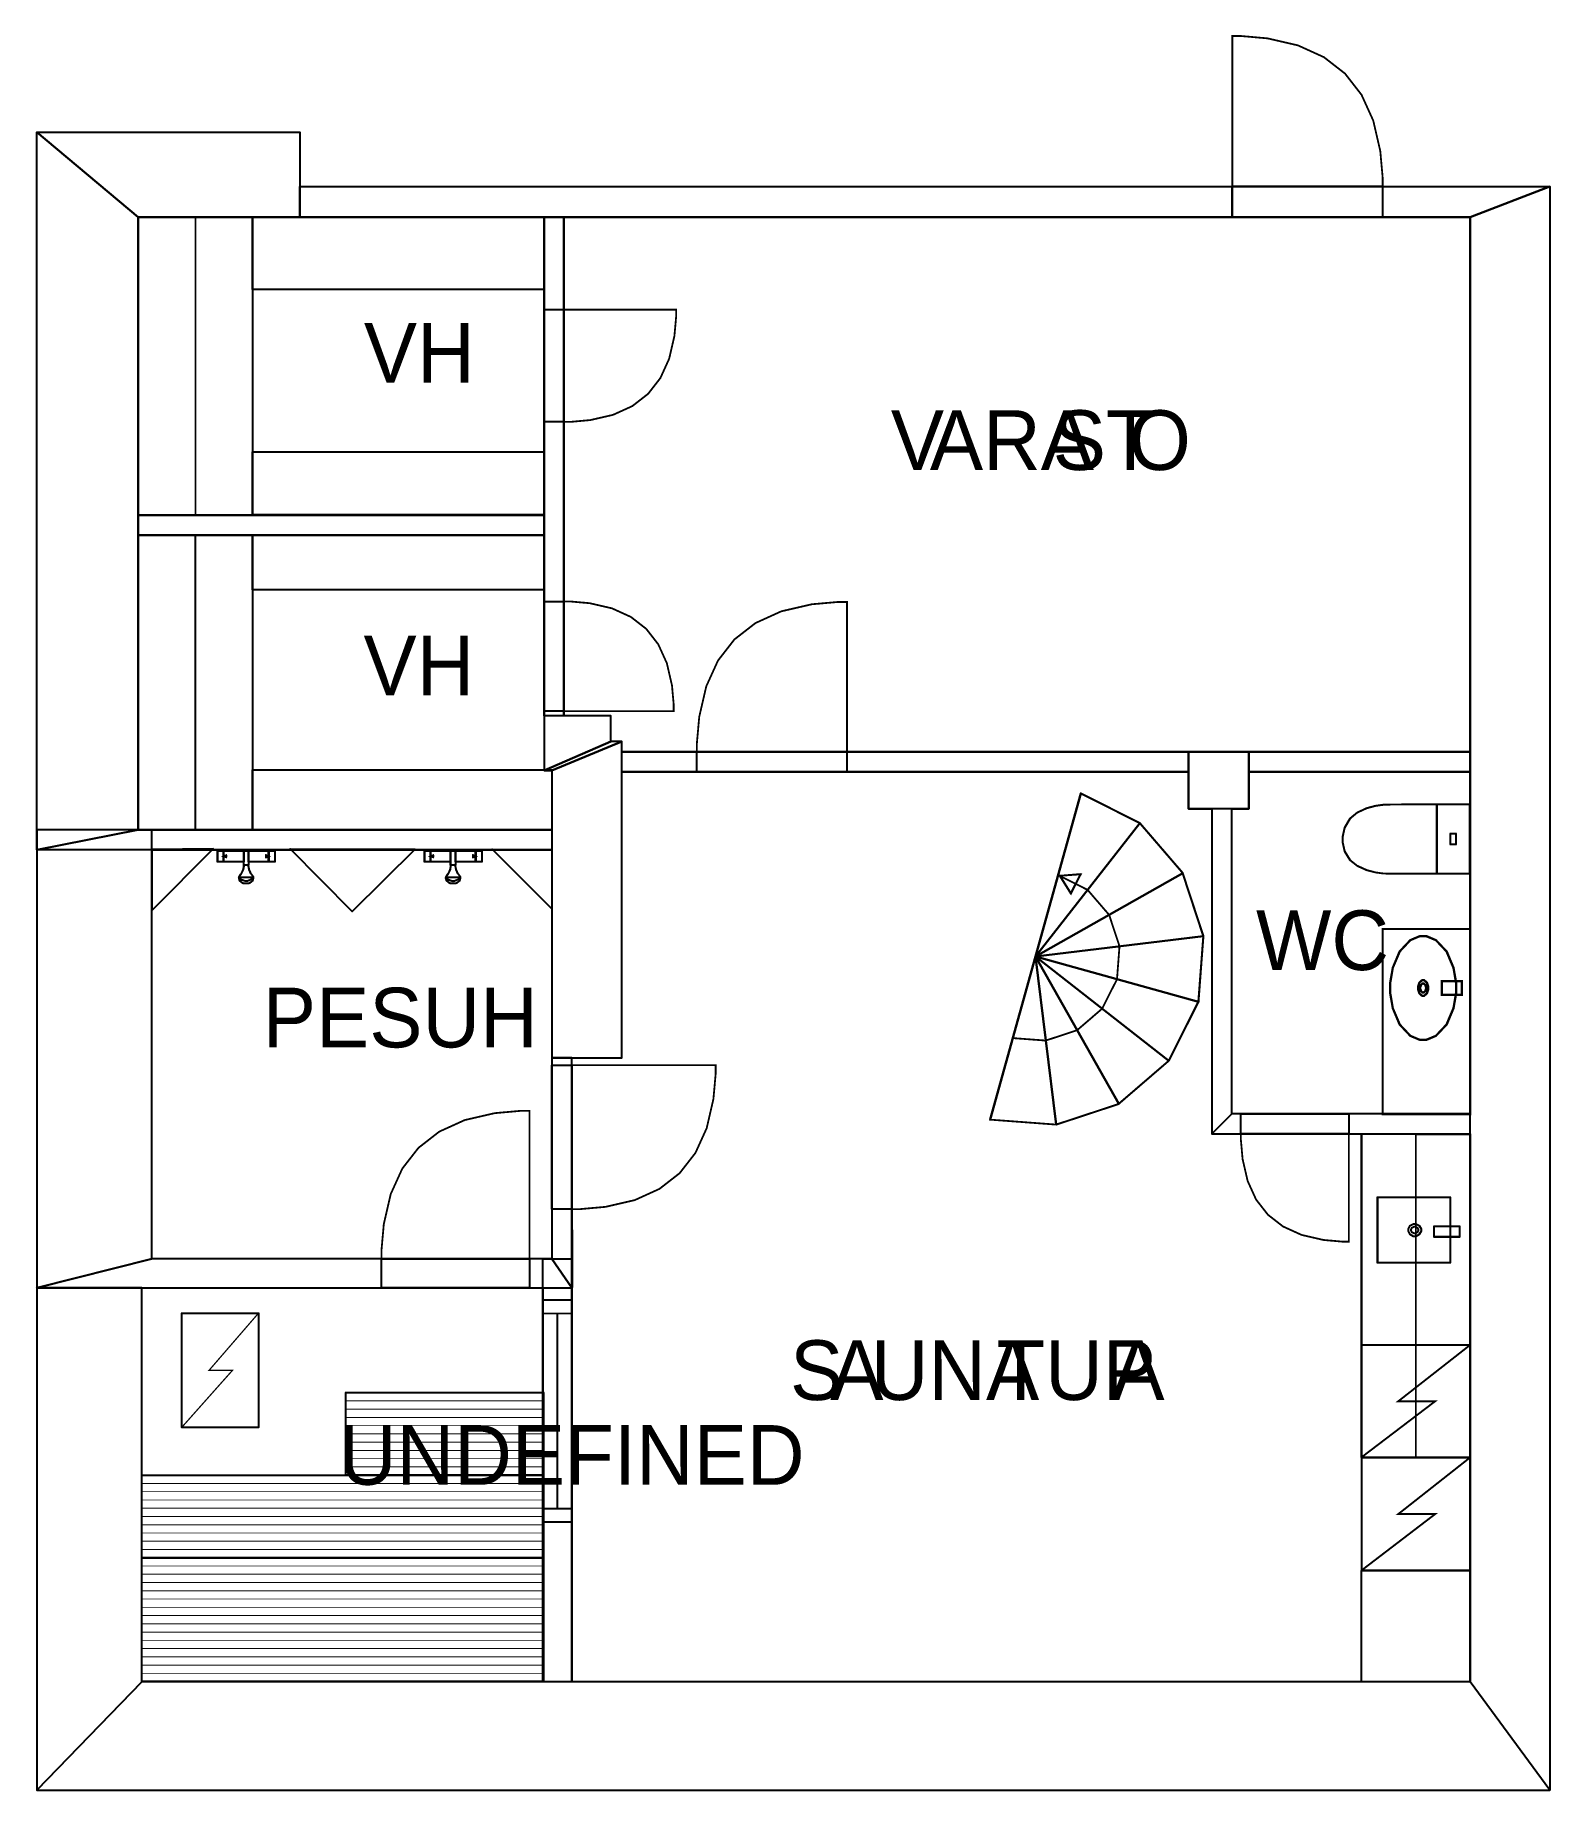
# Model space of a CAD drawing. Extents: x 0.9 to 9.7, y 1.8 to 11.9.
import ezdxf

# ---------------------------------------------------------------- set-up
doc = ezdxf.new("R2010")
doc.units = 0
doc.layers.get('0').update_dxf_attribs({"linetype": 'CONTINUOUS'})

msp = doc.modelspace()

# ---------------------------------------------------------------- linework, layer by layer
at = {"color": 0}
for points, const_width in [([(8.69769, 11.0125), (8.69769, 11.0633), (8.68414, 11.2155), (8.64356, 11.3914), (8.5759, 11.5403), (8.48118, 11.6621), (8.35932, 11.7568), (8.21044, 11.8245), (8.0345, 11.8651), (7.88226, 11.8786), (7.83154, 11.8786), (7.83154, 11.0125), (8.69769, 11.0125)], 0.01042), ([(2.46024, 10.8354), (1.53054, 10.8354), (0.94721, 11.325), (2.46024, 11.325), (2.46024, 10.8354)], 0.00208), ([(1.53054, 10.8354), (1.53054, 7.3055), (0.94721, 7.19092), (0.94721, 11.325), (1.53054, 10.8354)], 0.00208), ([(9.20269, 10.8354), (2.46024, 10.8354), (2.46024, 11.0125), (9.66103, 11.0125), (9.20269, 10.8354)], 0.00208), ([(7.83154, 11.0125), (8.69769, 11.0125), (8.69769, 10.8354), (7.83154, 10.8354), (7.83154, 11.0125)], 0.01042), ([(7.83154, 11.0125), (8.69769, 11.0125), (8.69769, 10.8354), (7.83154, 10.8354), (7.83154, 11.0125)], 0.01042), ([(9.20269, 2.39828), (9.20269, 10.8354), (9.66103, 11.0125), (9.66103, 1.77328), (9.20269, 2.39828)], 0.00208), ([(1.53168, 10.8354), (1.53168, 9.11897), (2.18896, 9.11897), (2.18896, 10.8354), (1.53168, 10.8354)], 0.01042), ([(2.18892, 10.8343), (3.868, 10.8343), (3.868, 10.4183), (2.18892, 10.4183), (2.18892, 10.8343)], 0.01042), ([(3.868, 10.8354), (3.98258, 10.8354), (3.98258, 7.96213), (3.868, 7.96213), (3.868, 10.8354)], 0.00208), ([(3.868, 10.3024), (3.98258, 10.3024), (3.98258, 9.65608), (3.868, 9.65608), (3.868, 10.3024)], 0.01042), ([(3.868, 10.3024), (3.98258, 10.3024), (3.98258, 9.65608), (3.868, 9.65608), (3.868, 10.3024)], 0.01042), ([(3.98258, 9.65608), (4.0204, 9.65608), (4.134, 9.66624), (4.26525, 9.6965), (4.37631, 9.74696), (4.46718, 9.81765), (4.53787, 9.90853), (4.58832, 10.0196), (4.6186, 10.1508), (4.62875, 10.2644), (4.62875, 10.3023), (3.98258, 10.3023), (3.98258, 9.65608)], 0.01042), ([(2.18892, 9.48247), (3.868, 9.48247), (3.868, 9.11957), (2.18892, 9.11957), (2.18892, 9.48247)], 0.01042), ([(1.53054, 9.11838), (3.868, 9.11838), (3.868, 9.00379), (1.53054, 9.00379), (1.53054, 9.11838)], 0.00208), ([(1.53088, 9.00379), (1.53088, 7.30632), (2.18815, 7.30632), (2.18815, 9.00379), (1.53088, 9.00379)], 0.01042), ([(2.18896, 9.00353), (3.86806, 9.00353), (3.86806, 8.68853), (2.18896, 8.68853), (2.18896, 9.00353)], 0.01042), ([(3.868, 8.62131), (3.98258, 8.62131), (3.98258, 7.98942), (3.868, 7.98942), (3.868, 8.62131)], 0.01042), ([(3.868, 8.62131), (3.98258, 8.62131), (3.98258, 7.98942), (3.868, 7.98942), (3.868, 8.62131)], 0.01042), ([(3.98258, 8.62131), (4.01958, 8.62131), (4.13064, 8.61149), (4.259, 8.58188), (4.36762, 8.5325), (4.45649, 8.46337), (4.52561, 8.37451), (4.57497, 8.2659), (4.6046, 8.13753), (4.61447, 8.02647), (4.61447, 7.98942), (3.98258, 7.98942), (3.98258, 8.62131)], 0.01042), ([(4.74804, 7.75444), (4.74804, 7.80512), (4.7615, 7.95703), (4.80203, 8.1326), (4.86957, 8.28114), (4.96408, 8.40267), (5.08561, 8.49718), (5.23415, 8.56472), (5.40972, 8.60525), (5.56164, 8.61871), (5.61231, 8.61871), (5.61231, 7.75444), (4.74804, 7.75444)], 0.01042), ([(4.25239, 7.81467), (4.25239, 7.96213), (3.868, 7.96213), (3.868, 7.648), (4.25239, 7.81467)], 0.00208), ([(3.868, 7.648), (3.91303, 7.648), (4.31543, 7.81467), (4.25239, 7.81467), (3.868, 7.648)], 0.00208), ([(4.31543, 5.993), (4.31543, 7.81467), (3.91303, 7.648), (3.91303, 5.993), (4.31543, 5.993)], 0.00208), ([(4.31543, 7.75444), (7.57992, 7.75444), (7.57992, 7.63986), (4.31543, 7.63986), (4.31543, 7.75444)], 0.00208), ([(4.74804, 7.75444), (5.61219, 7.75444), (5.61219, 7.63986), (4.74804, 7.63986), (4.74804, 7.75444)], 0.01042), ([(4.74804, 7.75444), (5.61219, 7.75444), (5.61219, 7.63986), (4.74804, 7.63986), (4.74804, 7.75444)], 0.01042), ([(7.57992, 7.75444), (7.92731, 7.75444), (7.92731, 7.42692), (7.57992, 7.42692), (7.57992, 7.75444)], 0.00208), ([(7.92731, 7.75444), (9.20269, 7.75444), (9.20269, 7.63986), (7.92731, 7.63986), (7.92731, 7.75444)], 0.00208), ([(2.18853, 7.65201), (3.91303, 7.65201), (3.91303, 7.30578), (2.18853, 7.30578), (2.18853, 7.65201)], 0.01042), ([(6.69803, 6.57611), (7.63747, 6.31494), (7.66585, 6.69433), (7.54688, 7.05578), (7.29878, 7.34412), (6.95904, 7.51546), (6.69803, 6.57611)], 0.01042), ([(7.71408, 7.42692), (7.71408, 5.55496), (7.82867, 5.66954), (7.82867, 7.42692), (7.71408, 7.42692)], 0.00208), ([(8.74192, 7.05306), (8.74192, 7.05306), (8.73014, 7.053), (8.69917, 7.05458), (8.65533, 7.06044), (8.60514, 7.07335), (8.5549, 7.09597), (8.51107, 7.13103), (8.48008, 7.18121), (8.46838, 7.23215), (8.46838, 7.24914), (8.46838, 7.26676), (8.48008, 7.3195), (8.51107, 7.37147), (8.5549, 7.40776), (8.60514, 7.43132), (8.65533, 7.44472), (8.69917, 7.4509), (8.73014, 7.45258), (8.74192, 7.45247), (8.74192, 7.45247), (9.01025, 7.45344), (9.01025, 7.05306), (8.74192, 7.05306)], 0.01001), ([(9.01025, 7.45344), (9.01025, 7.05306), (9.19754, 7.05306), (9.19754, 7.45344), (9.01025, 7.45344)], 0.01001), ([(1.53054, 7.3055), (3.91303, 7.3055), (3.91303, 7.19092), (0.94721, 7.19092), (1.53054, 7.3055)], 0.00208), ([(0.94721, 7.3055), (0.94721, 4.66862), (1.60938, 4.83529), (1.60938, 7.3055), (0.94721, 7.3055)], 0.00208), ([(9.08811, 7.28504), (9.08811, 7.2214), (9.11962, 7.2214), (9.11962, 7.28504), (9.08811, 7.28504)], 0.01001), ([(1.98779, 7.18565), (2.02111, 7.18565), (2.02111, 7.12213), (1.98779, 7.12213), (1.98779, 7.18565)], 0.01042), ([(2.02111, 7.18565), (2.13781, 7.18565), (2.13781, 7.12213), (2.02111, 7.12213), (2.02111, 7.18565)], 0.01042), ([(2.13781, 7.18565), (2.1659, 7.18565), (2.1659, 7.10232), (2.15886, 7.10232), (2.14307, 7.10232), (2.13781, 7.10232), (2.13781, 7.12315), (2.13781, 7.17003), (2.13781, 7.18565)], 0.01042), ([(2.1659, 7.18565), (2.28256, 7.18565), (2.28256, 7.12213), (2.1659, 7.12213), (2.1659, 7.18565)], 0.01042), ([(2.28153, 7.18565), (2.31694, 7.18565), (2.31694, 7.12213), (2.28153, 7.12213), (2.28153, 7.18565)], 0.01042), ([(3.17974, 7.18565), (3.21306, 7.18565), (3.21306, 7.12213), (3.17974, 7.12213), (3.17974, 7.18565)], 0.01042), ([(3.21306, 7.18565), (3.32975, 7.18565), (3.32975, 7.12213), (3.21306, 7.12213), (3.21306, 7.18565)], 0.01042), ([(3.32975, 7.18565), (3.35786, 7.18565), (3.35786, 7.10232), (3.35081, 7.10232), (3.33501, 7.10232), (3.32975, 7.10232), (3.32975, 7.12315), (3.32975, 7.17003), (3.32975, 7.18565)], 0.01042), ([(3.35786, 7.18565), (3.47456, 7.18565), (3.47456, 7.12213), (3.35786, 7.12213), (3.35786, 7.18565)], 0.01042), ([(3.47347, 7.18565), (3.5089, 7.18565), (3.5089, 7.12213), (3.47347, 7.12213), (3.47347, 7.18565)], 0.01042), ([(2.02111, 7.15338), (2.02431, 7.15462), (2.03396, 7.15847), (2.03674, 7.15961), (2.03674, 7.15961), (2.03674, 7.15821), (2.03674, 7.15392), (2.03674, 7.14963), (2.03674, 7.14817), (2.03674, 7.14817), (2.03435, 7.14882), (2.02436, 7.15224), (2.02111, 7.15338)], 0.01042), ([(2.28153, 7.15338), (2.27826, 7.15462), (2.26861, 7.15847), (2.2659, 7.15961), (2.2659, 7.15961), (2.2659, 7.15821), (2.2659, 7.15392), (2.2659, 7.14963), (2.2659, 7.14817), (2.2659, 7.14817), (2.26824, 7.14882), (2.27821, 7.15224), (2.28153, 7.15338)], 0.01042), ([(3.21306, 7.15338), (3.21625, 7.15462), (3.22592, 7.15847), (3.22868, 7.15961), (3.22868, 7.15961), (3.22868, 7.15821), (3.22868, 7.15392), (3.22868, 7.14963), (3.22868, 7.14817), (3.22868, 7.14817), (3.22629, 7.14882), (3.21631, 7.15224), (3.21306, 7.15338)], 0.01042), ([(3.47347, 7.15338), (3.47021, 7.15462), (3.46056, 7.15847), (3.45785, 7.15961), (3.45785, 7.15961), (3.45785, 7.15821), (3.45785, 7.15392), (3.45785, 7.14963), (3.45785, 7.14817), (3.45785, 7.14817), (3.46018, 7.14882), (3.47017, 7.15224), (3.47347, 7.15338)], 0.01042), ([(8.69803, 6.73481), (8.69803, 5.66585), (9.20242, 5.66585), (9.20242, 6.73481), (8.69803, 6.73481)], 0.01042), ([(8.93088, 6.09592), (8.91237, 6.09592), (8.85704, 6.11947), (8.79676, 6.18349), (8.75612, 6.27854), (8.74126, 6.36583), (8.74126, 6.39492), (8.74126, 6.42404), (8.75612, 6.51133), (8.79676, 6.60639), (8.85704, 6.67046), (8.91237, 6.69396), (8.93088, 6.69396), (8.94928, 6.69396), (9.00461, 6.67046), (9.06489, 6.60639), (9.10553, 6.51133), (9.12044, 6.42404), (9.12044, 6.39492), (9.12044, 6.36583), (9.10553, 6.27854), (9.06489, 6.18349), (9.00461, 6.11947), (8.94928, 6.09592), (8.93088, 6.09592)], 0.013), ([(6.69803, 6.57611), (6.43696, 5.63661), (6.81635, 5.60818), (7.17774, 5.72715), (7.46604, 5.97537), (7.63747, 6.31494), (6.69803, 6.57611)], 0.01042), ([(8.93088, 6.34939), (8.92572, 6.34939), (8.91043, 6.36274), (8.90201, 6.38688), (8.90201, 6.39492), (8.90201, 6.403), (8.91043, 6.42714), (8.92572, 6.44043), (8.93088, 6.44043), (8.93593, 6.44043), (8.95122, 6.42714), (8.95969, 6.403), (8.95969, 6.39492), (8.95969, 6.38688), (8.95122, 6.36274), (8.93593, 6.34939), (8.93088, 6.34939)], 0.013), ([(8.93088, 6.36893), (8.92796, 6.36893), (8.91922, 6.37657), (8.91439, 6.39035), (8.91439, 6.39492), (8.91439, 6.39953), (8.91922, 6.41331), (8.92796, 6.4209), (8.93088, 6.4209), (8.93375, 6.4209), (8.94249, 6.41331), (8.94732, 6.39953), (8.94732, 6.39492), (8.94732, 6.39035), (8.94249, 6.37657), (8.93375, 6.36893), (8.93088, 6.36893)], 0.013), ([(9.03803, 6.43392), (9.03803, 6.3559), (9.15343, 6.3559), (9.15343, 6.43392), (9.03803, 6.43392)], 0.013), ([(4.02761, 4.66862), (4.02761, 5.993), (3.91303, 5.993), (3.91303, 4.83529), (4.02761, 4.66862)], 0.00208), ([(3.91303, 5.94997), (4.02761, 5.94997), (4.02761, 5.12131), (3.91303, 5.12131), (3.91303, 5.94997)], 0.01042), ([(3.91303, 5.94997), (4.02761, 5.94997), (4.02761, 5.12131), (3.91303, 5.12131), (3.91303, 5.94997)], 0.01042), ([(4.02761, 5.12131), (4.07611, 5.12131), (4.22179, 5.13428), (4.39008, 5.17312), (4.5325, 5.23785), (4.64903, 5.3285), (4.73969, 5.44504), (4.80442, 5.58746), (4.84326, 5.75581), (4.85622, 5.90147), (4.85622, 5.94997), (4.02761, 5.94997), (4.02761, 5.12131)], 0.01042), ([(2.93147, 4.83529), (2.93147, 4.88525), (2.94476, 5.035), (2.98469, 5.20806), (3.05126, 5.35454), (3.14447, 5.47433), (3.26426, 5.56754), (3.41075, 5.63411), (3.58382, 5.67404), (3.73356, 5.68733), (3.78353, 5.68733), (3.78353, 4.83529), (2.93147, 4.83529)], 0.01042), ([(7.71408, 5.55496), (9.20269, 5.55496), (9.20269, 5.66954), (7.82867, 5.66954), (7.71408, 5.55496)], 0.00208), ([(7.88135, 5.66954), (8.50239, 5.66954), (8.50239, 5.55496), (7.88135, 5.55496), (7.88135, 5.66954)], 0.01042), ([(7.88135, 5.66954), (8.50239, 5.66954), (8.50239, 5.55496), (7.88135, 5.55496), (7.88135, 5.66954)], 0.01042), ([(7.88135, 5.55496), (7.88135, 5.51861), (7.891, 5.4094), (7.92014, 5.28321), (7.96864, 5.17649), (8.03663, 5.08914), (8.12397, 5.02115), (8.23068, 4.97265), (8.35688, 4.94353), (8.4661, 4.93381), (8.5025, 4.93381), (8.5025, 5.55496), (7.88135, 5.55496)], 0.01042), ([(8.57676, 5.5549), (8.57676, 3.69125), (9.20176, 3.69125), (9.20176, 5.5549), (8.57676, 5.5549)], 0.01042), ([(8.88926, 5.55231), (8.88926, 3.69125), (9.20176, 3.69125), (9.20176, 5.55231), (8.88926, 5.55231)], 0.01042), ([(8.66868, 5.18951), (8.66868, 4.81222), (9.08681, 4.81222), (9.08681, 5.18951), (8.66868, 5.18951)], 0.01042), ([(8.88222, 4.96442), (8.87576, 4.96442), (8.85639, 4.9751), (8.84576, 4.99447), (8.84576, 5.00087), (8.84576, 5.00732), (8.85639, 5.02669), (8.87576, 5.03733), (8.88222, 5.03733), (8.88861, 5.03733), (8.90799, 5.02669), (8.91868, 5.00732), (8.91868, 5.00087), (8.91868, 4.99447), (8.90799, 4.9751), (8.88861, 4.96442), (8.88222, 4.96442)], 0.00833), ([(8.88222, 4.98004), (8.87853, 4.98004), (8.86746, 4.98617), (8.86139, 4.99724), (8.86139, 5.00087), (8.86139, 5.00456), (8.86746, 5.01563), (8.87853, 5.02171), (8.88222, 5.02171), (8.88585, 5.02171), (8.89692, 5.01563), (8.90306, 5.00456), (8.90306, 5.00087), (8.90306, 4.99724), (8.89692, 4.98617), (8.88585, 4.98004), (8.88222, 4.98004)], 0.00833), ([(8.99451, 5.02349), (8.99451, 4.96099), (9.14035, 4.96099), (9.14035, 5.02349), (8.99451, 5.02349)], 0.01042), ([(0.94721, 4.66862), (4.02761, 4.66862), (3.91303, 4.83529), (1.60938, 4.83529), (0.94721, 4.66862)], 0.00208), ([(2.93147, 4.83529), (3.78353, 4.83529), (3.78353, 4.66862), (2.93147, 4.66862), (2.93147, 4.83529)], 0.01042), ([(2.93147, 4.83529), (3.78353, 4.83529), (3.78353, 4.66862), (2.93147, 4.66862), (2.93147, 4.83529)], 0.01042), ([(3.86094, 4.83529), (4.02761, 4.83529), (4.02761, 2.39828), (3.86094, 2.39828), (3.86094, 4.83529)], 0.00208), ([(0.94721, 4.66862), (0.94721, 1.77328), (1.55137, 2.39828), (1.55137, 4.66862), (0.94721, 4.66862)], 0.00208), ([(3.86094, 4.59853), (4.02761, 4.59853), (4.02761, 3.31776), (3.86094, 3.31776), (3.86094, 4.59853)], 0.01042), ([(3.86094, 4.59853), (4.02761, 4.59853), (4.02761, 3.31776), (3.86094, 3.31776), (3.86094, 4.59853)], 0.01042), ([(1.78108, 4.52214), (2.22325, 4.52214), (2.22325, 3.86421), (1.78108, 3.86421), (1.78108, 4.52214)], 0.00737), ([(8.57676, 4.33886), (8.57676, 3.69125), (9.20176, 3.69125), (9.20176, 4.33886), (8.57676, 4.33886)], 0.01079), ([(2.72661, 4.06424), (3.86442, 4.06424), (3.86442, 3.5886), (2.72661, 3.5886), (2.72661, 4.06424)], 0.01042), ([(8.57726, 3.69125), (8.57726, 3.04015), (9.20226, 3.04015), (9.20226, 3.69125), (8.57726, 3.69125)], 0.01085), ([(1.55143, 3.5886), (3.86442, 3.5886), (3.86442, 3.11301), (1.55143, 3.11301), (1.55143, 3.5886)], 0.01042), ([(1.55143, 3.11301), (3.86442, 3.11301), (3.86442, 2.39958), (1.55143, 2.39958), (1.55143, 3.11301)], 0.01042), ([(8.57611, 3.04015), (8.57611, 2.39828), (9.20111, 2.39828), (9.20111, 3.04015), (8.57611, 3.04015)], 0.01042), ([(0.94721, 1.77328), (9.66103, 1.77328), (9.20269, 2.39828), (1.55137, 2.39828), (0.94721, 1.77328)], 0.00208)]:
    msp.add_lwpolyline(points, close=True, dxfattribs=dict(at, const_width=const_width))
for points in [[(2.46024, 10.8354), (1.53054, 10.8354), (0.94721, 11.325), (2.46024, 11.325), (2.46024, 10.8354)], [(1.53054, 10.8354), (1.53054, 7.3055), (0.94721, 7.19092), (0.94721, 11.325), (1.53054, 10.8354)], [(9.20269, 10.8354), (2.46024, 10.8354), (2.46024, 11.0125), (9.66103, 11.0125), (9.20269, 10.8354)], [(9.20269, 2.39828), (9.20269, 10.8354), (9.66103, 11.0125), (9.66103, 1.77328), (9.20269, 2.39828)], [(3.868, 10.8354), (3.98258, 10.8354), (3.98258, 7.96213), (3.868, 7.96213), (3.868, 10.8354)], [(1.53054, 9.11838), (3.868, 9.11838), (3.868, 9.00379), (1.53054, 9.00379), (1.53054, 9.11838)], [(4.25239, 7.81467), (4.25239, 7.96213), (3.868, 7.96213), (3.868, 7.648), (4.25239, 7.81467)], [(3.868, 7.648), (3.91303, 7.648), (4.31543, 7.81467), (4.25239, 7.81467), (3.868, 7.648)], [(4.31543, 5.993), (4.31543, 7.81467), (3.91303, 7.648), (3.91303, 5.993), (4.31543, 5.993)], [(4.31543, 7.75444), (7.57992, 7.75444), (7.57992, 7.63986), (4.31543, 7.63986), (4.31543, 7.75444)], [(7.57992, 7.75444), (7.92731, 7.75444), (7.92731, 7.42692), (7.57992, 7.42692), (7.57992, 7.75444)], [(7.92731, 7.75444), (9.20269, 7.75444), (9.20269, 7.63986), (7.92731, 7.63986), (7.92731, 7.75444)], [(7.71408, 7.42692), (7.71408, 5.55496), (7.82867, 5.66954), (7.82867, 7.42692), (7.71408, 7.42692)], [(0.94721, 7.3055), (0.94721, 4.66862), (1.60938, 4.83529), (1.60938, 7.3055), (0.94721, 7.3055)], [(1.53054, 7.3055), (3.91303, 7.3055), (3.91303, 7.19092), (0.94721, 7.19092), (1.53054, 7.3055)], [(1.60938, 7.19288), (1.60938, 6.84142), (1.96126, 7.19624), (1.60938, 7.19288)], [(3.12603, 7.19374), (2.76335, 6.8361), (2.40571, 7.19624), (3.12603, 7.19374)], [(3.91303, 7.19092), (3.91303, 6.85124), (3.56967, 7.19536), (3.91303, 7.19092)], [(4.02761, 4.66862), (4.02761, 5.993), (3.91303, 5.993), (3.91303, 4.83529), (4.02761, 4.66862)], [(7.71408, 5.55496), (9.20269, 5.55496), (9.20269, 5.66954), (7.82867, 5.66954), (7.71408, 5.55496)], [(0.94721, 4.66862), (4.02761, 4.66862), (3.91303, 4.83529), (1.60938, 4.83529), (0.94721, 4.66862)], [(3.86094, 4.83529), (4.02761, 4.83529), (4.02761, 2.39828), (3.86094, 2.39828), (3.86094, 4.83529)], [(0.94721, 4.66862), (0.94721, 1.77328), (1.55137, 2.39828), (1.55137, 4.66862), (0.94721, 4.66862)], [(0.94721, 1.77328), (9.66103, 1.77328), (9.20269, 2.39828), (1.55137, 2.39828), (0.94721, 1.77328)]]:
    msp.add_lwpolyline(points, close=True, dxfattribs=at)
at = {"color": 7}
for points in [[(7.83154, 11.0125), (8.69769, 11.0125), (8.69769, 10.8354), (7.83154, 10.8354), (7.83154, 11.0125)], [(7.83154, 11.0125), (8.69769, 11.0125), (8.69769, 10.8354), (7.83154, 10.8354), (7.83154, 11.0125)], [(3.868, 9.11838), (1.53054, 9.11838), (1.53054, 9.00379), (3.868, 9.00379), (3.868, 9.00353), (1.53054, 9.00353), (1.53054, 10.8354), (3.868, 10.8354), (3.868, 9.11838)], [(1.53168, 10.8354), (2.18896, 10.8354), (2.18896, 9.11897), (1.53168, 9.11897), (1.53168, 10.8354)], [(2.18892, 10.8343), (3.868, 10.8343), (3.868, 10.4183), (2.18892, 10.4183), (2.18892, 10.8343)], [(9.20269, 7.75444), (4.31543, 7.75444), (4.31543, 7.81467), (4.25239, 7.81467), (4.25239, 7.96213), (3.98258, 7.96213), (3.98258, 10.8354), (9.20269, 10.8354), (9.20269, 7.75444)], [(3.868, 10.3024), (3.98258, 10.3024), (3.98258, 9.65608), (3.868, 9.65608), (3.868, 10.3024)], [(3.868, 10.3024), (3.98258, 10.3024), (3.98258, 9.65608), (3.868, 9.65608), (3.868, 10.3024)], [(2.18892, 9.48247), (3.868, 9.48247), (3.868, 9.11957), (2.18892, 9.11957), (2.18892, 9.48247)], [(3.868, 7.648), (3.91303, 7.648), (3.91303, 7.3055), (1.53054, 7.3055), (1.53054, 9.00353), (3.868, 9.00353), (3.868, 7.648)], [(1.53088, 9.00379), (2.18815, 9.00379), (2.18815, 7.30632), (1.53088, 7.30632), (1.53088, 9.00379)], [(2.18896, 9.00353), (3.86806, 9.00353), (3.86806, 8.68853), (2.18896, 8.68853), (2.18896, 9.00353)], [(3.868, 8.62131), (3.98258, 8.62131), (3.98258, 7.98942), (3.868, 7.98942), (3.868, 8.62131)], [(3.868, 8.62131), (3.98258, 8.62131), (3.98258, 7.98942), (3.868, 7.98942), (3.868, 8.62131)], [(4.74804, 7.75444), (5.61219, 7.75444), (5.61219, 7.63986), (4.74804, 7.63986), (4.74804, 7.75444)], [(4.74804, 7.75444), (5.61219, 7.75444), (5.61219, 7.63986), (4.74804, 7.63986), (4.74804, 7.75444)], [(2.18853, 7.65201), (3.91303, 7.65201), (3.91303, 7.30578), (2.18853, 7.30578), (2.18853, 7.65201)], [(7.57992, 7.42692), (7.71408, 7.42692), (7.71408, 5.55496), (9.20269, 5.55496), (9.20269, 2.39828), (4.02761, 2.39828), (4.02761, 4.66862), (4.03125, 4.67361), (4.02761, 5.993), (4.31543, 5.993), (4.31543, 7.63986), (7.57992, 7.63986), (7.57992, 7.42692)], [(9.20269, 7.63986), (9.20269, 5.66954), (7.82867, 5.66954), (7.82867, 7.42692), (7.92731, 7.42692), (7.92731, 7.63986), (9.20269, 7.63986)], [(6.69803, 6.57607), (6.9591, 7.51551)], [(6.69803, 6.57611), (7.63747, 6.31494), (7.66585, 6.69433), (7.54688, 7.05578), (7.29878, 7.34412), (6.95904, 7.51546), (6.69803, 6.57611)], [(8.74192, 7.05306), (8.74192, 7.05306), (8.73014, 7.053), (8.69917, 7.05458), (8.65533, 7.06044), (8.60514, 7.07335), (8.5549, 7.09597), (8.51107, 7.13103), (8.48008, 7.18121), (8.46838, 7.23215), (8.46838, 7.24914), (8.46838, 7.26676), (8.48008, 7.3195), (8.51107, 7.37147), (8.5549, 7.40776), (8.60514, 7.43132), (8.65533, 7.44472), (8.69917, 7.4509), (8.73014, 7.45258), (8.74192, 7.45247), (8.74192, 7.45247), (9.01025, 7.45344), (9.01025, 7.05306), (8.74192, 7.05306)], [(9.01025, 7.45344), (9.19754, 7.45344), (9.19754, 7.05306), (9.01025, 7.05306), (9.01025, 7.45344)], [(6.69803, 6.57607), (7.29872, 7.34412)], [(9.08811, 7.28504), (9.11962, 7.28504), (9.11962, 7.2214), (9.08811, 7.2214), (9.08811, 7.28504)], [(1.60938, 7.19092), (3.91303, 7.19092), (3.91303, 4.83529), (1.60938, 4.83529), (1.60938, 7.19092)], [(1.98779, 7.18565), (2.02111, 7.18565), (2.02111, 7.12213), (1.98779, 7.12213), (1.98779, 7.18565)], [(2.02111, 7.18565), (2.13781, 7.18565), (2.13781, 7.12213), (2.02111, 7.12213), (2.02111, 7.18565)], [(2.13781, 7.18565), (2.1659, 7.18565), (2.1659, 7.10232), (2.15886, 7.10232), (2.14307, 7.10232), (2.13781, 7.10232), (2.13781, 7.12315), (2.13781, 7.17003), (2.13781, 7.18565)], [(2.1659, 7.18565), (2.28256, 7.18565), (2.28256, 7.12213), (2.1659, 7.12213), (2.1659, 7.18565)], [(2.28153, 7.18565), (2.31694, 7.18565), (2.31694, 7.12213), (2.28153, 7.12213), (2.28153, 7.18565)], [(3.17974, 7.18565), (3.21306, 7.18565), (3.21306, 7.12213), (3.17974, 7.12213), (3.17974, 7.18565)], [(3.21306, 7.18565), (3.32975, 7.18565), (3.32975, 7.12213), (3.21306, 7.12213), (3.21306, 7.18565)], [(3.32975, 7.18565), (3.35786, 7.18565), (3.35786, 7.10232), (3.35081, 7.10232), (3.33501, 7.10232), (3.32975, 7.10232), (3.32975, 7.12315), (3.32975, 7.17003), (3.32975, 7.18565)], [(3.35786, 7.18565), (3.47456, 7.18565), (3.47456, 7.12213), (3.35786, 7.12213), (3.35786, 7.18565)], [(3.47347, 7.18565), (3.5089, 7.18565), (3.5089, 7.12213), (3.47347, 7.12213), (3.47347, 7.18565)], [(2.02111, 7.15338), (2.02431, 7.15462), (2.03396, 7.15847), (2.03674, 7.15961), (2.03674, 7.15961), (2.03674, 7.15821), (2.03674, 7.15392), (2.03674, 7.14963), (2.03674, 7.14817), (2.03674, 7.14817), (2.03435, 7.14882), (2.02436, 7.15224), (2.02111, 7.15338)], [(2.13781, 7.10232), (2.13781, 7.09603), (2.13411, 7.0771), (2.12418, 7.05469), (2.1211, 7.05024), (2.12007, 7.04872), (2.10986, 7.03413), (2.10965, 7.03256), (2.1091, 7.02974), (2.11328, 7.01318), (2.12993, 7.00028), (2.13569, 6.99918), (2.13699, 6.99897), (2.14849, 6.99815), (2.15235, 6.99815), (2.15132, 6.99815), (2.15543, 6.99815), (2.16667, 6.99897), (2.16797, 6.99918), (2.17367, 7.00028), (2.19038, 7.01318), (2.1945, 7.02974), (2.19401, 7.03256), (2.19374, 7.03413), (2.1836, 7.04872), (2.18257, 7.05024), (2.17942, 7.05469), (2.16954, 7.0771), (2.1659, 7.09603), (2.1659, 7.10232)], [(2.28153, 7.15338), (2.27826, 7.15462), (2.26861, 7.15847), (2.2659, 7.15961), (2.2659, 7.15961), (2.2659, 7.15821), (2.2659, 7.15392), (2.2659, 7.14963), (2.2659, 7.14817), (2.2659, 7.14817), (2.26824, 7.14882), (2.27821, 7.15224), (2.28153, 7.15338)], [(3.21306, 7.15338), (3.21625, 7.15462), (3.22592, 7.15847), (3.22868, 7.15961), (3.22868, 7.15961), (3.22868, 7.15821), (3.22868, 7.15392), (3.22868, 7.14963), (3.22868, 7.14817), (3.22868, 7.14817), (3.22629, 7.14882), (3.21631, 7.15224), (3.21306, 7.15338)], [(3.32975, 7.10232), (3.32975, 7.09603), (3.32607, 7.0771), (3.31619, 7.05469), (3.3131, 7.05024), (3.31201, 7.04872), (3.30186, 7.03413), (3.3016, 7.03256), (3.30106, 7.02974), (3.30524, 7.01318), (3.32189, 7.00028), (3.32764, 6.99918), (3.32894, 6.99897), (3.3405, 6.99815), (3.34435, 6.99815), (3.34326, 6.99815), (3.34744, 6.99815), (3.35867, 6.99897), (3.35997, 6.99918), (3.36567, 7.00028), (3.38232, 7.01318), (3.3865, 7.02974), (3.38601, 7.03256), (3.38574, 7.03413), (3.37554, 7.04872), (3.37451, 7.05024), (3.37136, 7.05469), (3.36149, 7.0771), (3.35786, 7.09603), (3.35786, 7.10232)], [(3.47347, 7.15338), (3.47021, 7.15462), (3.46056, 7.15847), (3.45785, 7.15961), (3.45785, 7.15961), (3.45785, 7.15821), (3.45785, 7.15392), (3.45785, 7.14963), (3.45785, 7.14817), (3.45785, 7.14817), (3.46018, 7.14882), (3.47017, 7.15224), (3.47347, 7.15338)], [(2.10965, 7.03153), (2.10986, 7.03103), (2.12175, 7.02083), (2.14551, 7.01172), (2.15343, 7.01172), (2.15967, 7.01199), (2.18229, 7.02121), (2.19347, 7.03103), (2.19401, 7.03153)], [(3.3016, 7.03153), (3.30186, 7.03103), (3.31369, 7.02083), (3.33746, 7.01172), (3.34538, 7.01172), (3.35161, 7.01199), (3.37424, 7.02121), (3.38547, 7.03103), (3.38601, 7.03153)], [(6.69803, 6.57607), (7.54693, 7.05578)], [(6.69803, 6.57607), (7.66585, 6.69439)], [(8.69803, 6.73481), (9.20242, 6.73481), (9.20242, 5.66585), (8.69803, 5.66585), (8.69803, 6.73481)], [(8.93088, 6.09592), (8.91237, 6.09592), (8.85704, 6.11947), (8.79676, 6.18349), (8.75612, 6.27854), (8.74126, 6.36583), (8.74126, 6.39492), (8.74126, 6.42404), (8.75612, 6.51133), (8.79676, 6.60639), (8.85704, 6.67046), (8.91237, 6.69396), (8.93088, 6.69396), (8.94928, 6.69396), (9.00461, 6.67046), (9.06489, 6.60639), (9.10553, 6.51133), (9.12044, 6.42404), (9.12044, 6.39492), (9.12044, 6.36583), (9.10553, 6.27854), (9.06489, 6.18349), (9.00461, 6.11947), (8.94928, 6.09592), (8.93088, 6.09592)], [(6.69803, 6.57611), (6.43696, 5.63661), (6.81635, 5.60818), (7.17774, 5.72715), (7.46604, 5.97537), (7.63747, 6.31494), (6.69803, 6.57611)], [(6.69803, 6.57607), (6.43696, 5.63661)], [(6.69803, 6.57607), (6.81635, 5.60818)], [(6.69803, 6.57607), (7.17768, 5.72715)], [(6.69803, 6.57607), (7.46604, 5.97537)], [(6.69803, 6.57607), (7.63747, 6.315)], [(6.69803, 6.57607), (7.63747, 6.315)], [(8.93088, 6.34939), (8.92572, 6.34939), (8.91043, 6.36274), (8.90201, 6.38688), (8.90201, 6.39492), (8.90201, 6.403), (8.91043, 6.42714), (8.92572, 6.44043), (8.93088, 6.44043), (8.93593, 6.44043), (8.95122, 6.42714), (8.95969, 6.403), (8.95969, 6.39492), (8.95969, 6.38688), (8.95122, 6.36274), (8.93593, 6.34939), (8.93088, 6.34939)], [(8.93088, 6.36893), (8.92796, 6.36893), (8.91922, 6.37657), (8.91439, 6.39035), (8.91439, 6.39492), (8.91439, 6.39953), (8.91922, 6.41331), (8.92796, 6.4209), (8.93088, 6.4209), (8.93375, 6.4209), (8.94249, 6.41331), (8.94732, 6.39953), (8.94732, 6.39492), (8.94732, 6.39035), (8.94249, 6.37657), (8.93375, 6.36893), (8.93088, 6.36893)], [(9.03803, 6.43392), (9.15343, 6.43392), (9.15343, 6.3559), (9.03803, 6.3559), (9.03803, 6.43392)], [(3.91303, 5.94997), (4.02761, 5.94997), (4.02761, 5.12131), (3.91303, 5.12131), (3.91303, 5.94997)], [(3.91303, 5.94997), (4.02761, 5.94997), (4.02761, 5.12131), (3.91303, 5.12131), (3.91303, 5.94997)], [(7.88135, 5.66954), (8.50239, 5.66954), (8.50239, 5.55496), (7.88135, 5.55496), (7.88135, 5.66954)], [(7.88135, 5.66954), (8.50239, 5.66954), (8.50239, 5.55496), (7.88135, 5.55496), (7.88135, 5.66954)], [(8.57676, 5.5549), (9.20176, 5.5549), (9.20176, 3.69125), (8.57676, 3.69125), (8.57676, 5.5549)], [(8.66868, 5.18951), (9.08681, 5.18951), (9.08681, 4.81222), (8.66868, 4.81222), (8.66868, 5.18951)], [(8.88222, 4.96442), (8.87576, 4.96442), (8.85639, 4.9751), (8.84576, 4.99447), (8.84576, 5.00087), (8.84576, 5.00732), (8.85639, 5.02669), (8.87576, 5.03733), (8.88222, 5.03733), (8.88861, 5.03733), (8.90799, 5.02669), (8.91868, 5.00732), (8.91868, 5.00087), (8.91868, 4.99447), (8.90799, 4.9751), (8.88861, 4.96442), (8.88222, 4.96442)], [(8.88222, 4.98004), (8.87853, 4.98004), (8.86746, 4.98617), (8.86139, 4.99724), (8.86139, 5.00087), (8.86139, 5.00456), (8.86746, 5.01563), (8.87853, 5.02171), (8.88222, 5.02171), (8.88585, 5.02171), (8.89692, 5.01563), (8.90306, 5.00456), (8.90306, 5.00087), (8.90306, 4.99724), (8.89692, 4.98617), (8.88585, 4.98004), (8.88222, 4.98004)], [(8.99451, 5.02349), (9.14035, 5.02349), (9.14035, 4.96099), (8.99451, 4.96099), (8.99451, 5.02349)], [(2.93147, 4.83529), (3.78353, 4.83529), (3.78353, 4.66862), (2.93147, 4.66862), (2.93147, 4.83529)], [(2.93147, 4.83529), (3.78353, 4.83529), (3.78353, 4.66862), (2.93147, 4.66862), (2.93147, 4.83529)], [(1.55137, 4.66862), (3.86094, 4.66862), (3.86094, 2.39828), (1.55137, 2.39828), (1.55137, 4.66862)], [(3.86094, 4.59853), (4.02761, 4.59853), (4.02761, 3.31776), (3.86094, 3.31776), (3.86094, 4.59853)], [(3.86094, 4.59853), (4.02761, 4.59853), (4.02761, 3.31776), (3.86094, 3.31776), (3.86094, 4.59853)], [(1.78108, 4.52214), (2.22325, 4.52214), (2.22325, 3.86421), (1.78108, 3.86421), (1.78108, 4.52214)], [(8.57676, 4.33886), (9.20176, 4.33886), (9.20176, 3.69125), (8.57676, 3.69125), (8.57676, 4.33886)], [(2.72661, 4.06424), (3.86442, 4.06424), (3.86442, 3.5886), (2.72661, 3.5886), (2.72661, 4.06424)], [(8.57726, 3.69125), (9.20226, 3.69125), (9.20226, 3.04015), (8.57726, 3.04015), (8.57726, 3.69125)], [(1.55143, 3.5886), (3.86442, 3.5886), (3.86442, 3.11301), (1.55143, 3.11301), (1.55143, 3.5886)], [(1.55143, 3.11301), (3.86442, 3.11301), (3.86442, 2.39958), (1.55143, 2.39958), (1.55143, 3.11301)], [(8.57611, 3.04015), (9.20111, 3.04015), (9.20111, 2.39828), (8.57611, 2.39828), (8.57611, 3.04015)]]:
    msp.add_lwpolyline(points, close=True, dxfattribs=at)
at = {"color": 7, "const_width": 0.00208}
for points in [[(3.868, 9.11838), (1.53054, 9.11838), (1.53054, 9.00379), (3.868, 9.00379), (3.868, 9.00353), (1.53054, 9.00353), (1.53054, 10.8354), (3.868, 10.8354), (3.868, 9.11838)], [(9.20269, 7.75444), (4.31543, 7.75444), (4.31543, 7.81467), (4.25239, 7.81467), (4.25239, 7.96213), (3.98258, 7.96213), (3.98258, 10.8354), (9.20269, 10.8354), (9.20269, 7.75444)], [(3.868, 7.648), (3.91303, 7.648), (3.91303, 7.3055), (1.53054, 7.3055), (1.53054, 9.00353), (3.868, 9.00353), (3.868, 7.648)], [(7.57992, 7.42692), (7.71408, 7.42692), (7.71408, 5.55496), (9.20269, 5.55496), (9.20269, 2.39828), (4.02761, 2.39828), (4.02761, 4.66862), (4.03125, 4.67361), (4.02761, 5.993), (4.31543, 5.993), (4.31543, 7.63986), (7.57992, 7.63986), (7.57992, 7.42692)], [(9.20269, 7.63986), (9.20269, 5.66954), (7.82867, 5.66954), (7.82867, 7.42692), (7.92731, 7.42692), (7.92731, 7.63986), (9.20269, 7.63986)], [(1.60938, 7.19092), (3.91303, 7.19092), (3.91303, 4.83529), (1.60938, 4.83529), (1.60938, 7.19092)], [(1.55137, 4.66862), (3.86094, 4.66862), (3.86094, 2.39828), (1.55137, 2.39828), (1.55137, 4.66862)]]:
    msp.add_lwpolyline(points, close=True, dxfattribs=at)
at = {"color": 253}
for points, const_width in [([(1.86029, 9.11897), (1.86029, 10.8354)], 0.01042), ([(1.85949, 7.30632), (1.85949, 9.00385)], 0.01042), ([(3.86442, 4.01665), (2.72667, 4.01665)], 0.00521), ([(3.86442, 3.96907), (2.72667, 3.96907)], 0.00521), ([(3.86442, 3.92156), (2.72667, 3.92156)], 0.00521), ([(3.86442, 3.87397), (2.72667, 3.87397)], 0.00521), ([(3.86442, 3.82639), (2.72667, 3.82639)], 0.00521), ([(3.86442, 3.77886), (2.72667, 3.77886)], 0.00521), ([(3.86442, 3.73128), (2.72667, 3.73128)], 0.00521), ([(3.86442, 3.68371), (2.72667, 3.68371)], 0.00521), ([(3.86442, 3.54101), (1.55137, 3.54101)], 0.00521), ([(3.86442, 3.63618), (2.72667, 3.63618)], 0.00521), ([(3.86442, 3.49349), (1.55137, 3.49349)], 0.00521), ([(3.86442, 3.4459), (1.55137, 3.4459)], 0.00521), ([(3.86442, 3.39833), (1.55137, 3.39833)], 0.00521), ([(3.86442, 3.35081), (1.55137, 3.35081)], 0.00521), ([(3.86442, 3.30322), (1.55137, 3.30322)], 0.00521), ([(3.86442, 3.25564), (1.55137, 3.25564)], 0.00521), ([(3.86442, 3.20811), (1.55137, 3.20811)], 0.00521), ([(3.86442, 3.16054), (1.55137, 3.16054)], 0.00521), ([(3.86442, 3.06543), (1.55137, 3.06543)], 0.00521), ([(3.86442, 3.01785), (1.55137, 3.01785)], 0.00521), ([(3.86442, 2.97032), (1.55137, 2.97032)], 0.00521), ([(3.86442, 2.92275), (1.55137, 2.92275)], 0.00521), ([(3.86442, 2.87517), (1.55137, 2.87517)], 0.00521), ([(3.86442, 2.82764), (1.55137, 2.82764)], 0.00521), ([(3.86442, 2.78006), (1.55137, 2.78006)], 0.00521), ([(3.86442, 2.73247), (1.55137, 2.73247)], 0.00521), ([(3.86442, 2.68494), (1.55137, 2.68494)], 0.00521), ([(3.86442, 2.63738), (1.55137, 2.63738)], 0.00521), ([(3.86442, 2.58979), (1.55137, 2.58979)], 0.00521), ([(3.86442, 2.54226), (1.55137, 2.54226)], 0.00521), ([(3.86442, 2.49468), (1.55137, 2.49468)], 0.00521), ([(3.86442, 2.4471), (1.55137, 2.4471)], 0.00521)]:
    msp.add_lwpolyline(points, dxfattribs=dict(at, const_width=const_width))
at = {"color": 0}
for points, const_width in [([(6.69803, 6.57607), (6.9591, 7.51551)], 0.01042), ([(6.69803, 6.57607), (7.29872, 7.34412)], 0.01042), ([(2.13781, 7.10232), (2.13781, 7.09603), (2.13411, 7.0771), (2.12418, 7.05469), (2.1211, 7.05024), (2.12007, 7.04872), (2.10986, 7.03413), (2.10965, 7.03256), (2.1091, 7.02974), (2.11328, 7.01318), (2.12993, 7.00028), (2.13569, 6.99918), (2.13699, 6.99897), (2.14849, 6.99815), (2.15235, 6.99815), (2.15132, 6.99815), (2.15543, 6.99815), (2.16667, 6.99897), (2.16797, 6.99918), (2.17367, 7.00028), (2.19038, 7.01318), (2.1945, 7.02974), (2.19401, 7.03256), (2.19374, 7.03413), (2.1836, 7.04872), (2.18257, 7.05024), (2.17942, 7.05469), (2.16954, 7.0771), (2.1659, 7.09603), (2.1659, 7.10232)], 0.01042), ([(3.32975, 7.10232), (3.32975, 7.09603), (3.32607, 7.0771), (3.31619, 7.05469), (3.3131, 7.05024), (3.31201, 7.04872), (3.30186, 7.03413), (3.3016, 7.03256), (3.30106, 7.02974), (3.30524, 7.01318), (3.32189, 7.00028), (3.32764, 6.99918), (3.32894, 6.99897), (3.3405, 6.99815), (3.34435, 6.99815), (3.34326, 6.99815), (3.34744, 6.99815), (3.35867, 6.99897), (3.35997, 6.99918), (3.36567, 7.00028), (3.38232, 7.01318), (3.3865, 7.02974), (3.38601, 7.03256), (3.38574, 7.03413), (3.37554, 7.04872), (3.37451, 7.05024), (3.37136, 7.05469), (3.36149, 7.0771), (3.35786, 7.09603), (3.35786, 7.10232)], 0.01042), ([(2.10965, 7.03153), (2.10986, 7.03103), (2.12175, 7.02083), (2.14551, 7.01172), (2.15343, 7.01172), (2.15967, 7.01199), (2.18229, 7.02121), (2.19347, 7.03103), (2.19401, 7.03153)], 0.01042), ([(3.3016, 7.03153), (3.30186, 7.03103), (3.31369, 7.02083), (3.33746, 7.01172), (3.34538, 7.01172), (3.35161, 7.01199), (3.37424, 7.02121), (3.38547, 7.03103), (3.38601, 7.03153)], 0.01042), ([(6.69803, 6.57607), (7.54693, 7.05578)], 0.01042), ([(6.69803, 6.57607), (7.66585, 6.69439)], 0.01042), ([(6.69803, 6.57607), (6.43696, 5.63661)], 0.01042), ([(6.69803, 6.57607), (6.81635, 5.60818)], 0.01042), ([(6.69803, 6.57607), (7.17768, 5.72715)], 0.01042), ([(6.69803, 6.57607), (7.46604, 5.97537)], 0.01042), ([(6.69803, 6.57607), (7.63747, 6.315)], 0.01042), ([(6.69803, 6.57607), (7.63747, 6.315)], 0.01042), ([(1.78108, 3.86421), (2.07362, 4.19314), (1.93881, 4.19314), (2.22325, 4.52214)], 0.00737), ([(4.02761, 4.5204), (3.86094, 4.5204)], 0.01042), ([(3.94428, 4.5204), (3.94428, 3.39594)], 0.01042), ([(9.20176, 4.33886), (8.78717, 4.014), (8.99968, 4.014), (8.57676, 3.69233)], 0.01079), ([(9.20226, 3.69125), (8.78765, 3.36464), (9.00017, 3.36464), (8.57726, 3.04124)], 0.01085), ([(4.02761, 3.39594), (3.86094, 3.39594)], 0.01042)]:
    msp.add_lwpolyline(points, dxfattribs=dict(at, const_width=const_width))
at = {"color": 254, "const_width": 0.01042}
for points in [[(7.16769, 6.44547), (7.18197, 6.63519), (7.1225, 6.81592), (6.99832, 6.96007), (6.82856, 7.04579)], [(6.56749, 6.10633), (6.75717, 6.09218), (6.93782, 6.15164), (7.08197, 6.27572), (7.16769, 6.44547)]]:
    msp.add_lwpolyline(points, dxfattribs=at)
msp.add_lwpolyline([(6.90267, 6.93837), (6.95899, 7.04997), (6.83783, 7.04113), (6.90267, 6.93837)], close=True, dxfattribs=at)
at = {"color": 254}
msp.add_lwpolyline([(6.90267, 6.93837), (6.95899, 7.04997), (6.83783, 7.04113), (6.90267, 6.93837)], close=True, dxfattribs=at)

# ---------------------------------------------------------------- texts
at = {"color": 0}
for s, p in [('VH', (2.82976, 9.88249)), ('V', (5.86496, 9.37879)), ('ARA', (6.08997, 9.37879)), ('ST', (6.79718, 9.37879)), ('O', (7.23536, 9.37879)), ('VH', (2.82758, 8.08158)), ('WC', (7.96844, 6.49837)), ('PESUH', (2.24782, 6.05269)), ('S', (5.28446, 4.02167)), ('A', (5.516, 4.02167)), ('UNA', (5.74925, 4.02167)), ('TUP', (6.47297, 4.02167)), ('A', (7.135, 4.02167)), ('UNDEFINED', (2.68653, 3.53342))]:
    msp.add_text(s, height=0.34375, dxfattribs=at).set_placement(p)

doc.saveas('drawing.dxf')
